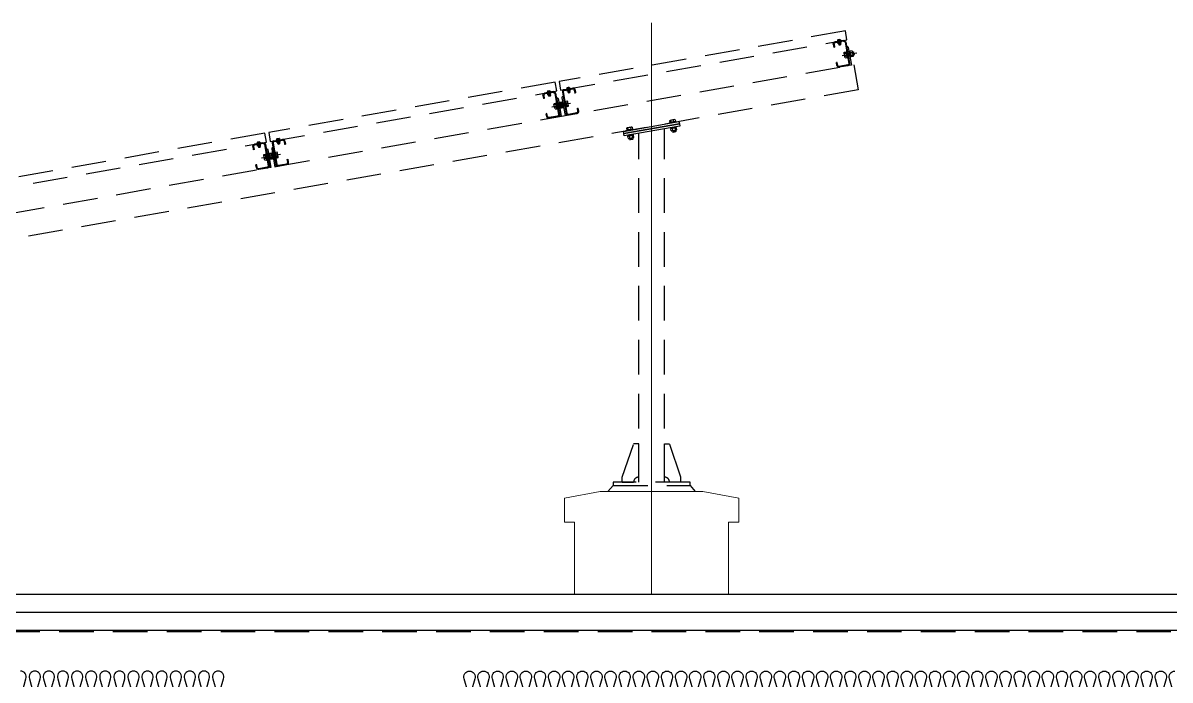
# Model space of a CAD drawing. Header units: millimetres. Extents: x 19868 to 801382, y -4805 to 85279.
# Drawn here: x 331637 to 336110, y 80394 to 82955 of the extents above; entities that cross this region are included whole.
import ezdxf

# ---------------------------------------------------------------- set-up
doc = ezdxf.new("R2010")
doc.units = ezdxf.units.MM
doc.header["$LTSCALE"] = 250
doc.linetypes.add('CENTER', pattern=[50.8, 31.75, -6.35, 6.35, -6.35])
doc.linetypes.add('HID', pattern=[2.8, 1.8, -1])
doc.layers.add('A-ELE-9', color=9, linetype='Continuous', lineweight=5)
doc.layers.add('CEN', color=1, linetype='Continuous', lineweight=9)
for name, color, linetype in [('A-FIN', 6, 'Continuous'), ('A-FIN-8', 8, 'Continuous'), ('A-HAT-WIREMESH', 9, 'g_mesh'), ('A-WP', 1, 'HID'), ('ISL', 251, 'Continuous'), ('S-ELE-5', 8, 'Continuous'), ('태양광', 7, 'Continuous'), ('태양광 모듈', 150, 'Continuous'), ('태양광구조물', 7, 'Continuous')]:
    doc.layers.add(name, color=color, linetype=linetype)
doc.styles.add('Gdim', font='')
doc.styles.get('Gdim').set_extended_font_data('Dotum')
doc.linetypes.add('g_mesh', pattern='A,10,-0.8,["X",Gdim,S=0.6,R=0,X=-0.15,Y=-0.3],-0.8', length=11.6)

# ---------------------------------------------------------------- blocks, each defined once
blk = doc.blocks.new('G$CE9AAA169')
at = {"color": 8}
for p, q in [((10.9, 18), (10, 17.1)), ((10, 6.9), (10, 17.1)), ((10, 6.9), (10.9, 6)), ((15.3, 18), (10.9, 18)), ((10.9, 6), (10.9, 18)), ((15.3, 6), (10.9, 6)), ((15.3, 3.8), (15.3, 20.2)), ((16.2, 23), (24.4, 23)), ((24.4, 17.5), (16.2, 17.5)), ((24.4, 6.5), (16.2, 6.5)), ((16.2, 1), (24.4, 1)), ((25.3, 3.8), (25.3, 20.2)), ((28.3, 12), (25.3, 13.7)), ((25.3, 12), (28.3, 10.3)), ((47.1, 23), (40, 23)), ((40, 1), (40, 23)), ((40, 17.5), (47.1, 17.5)), ((40, 6.5), (47.1, 6.5)), ((47.1, 1), (40, 1)), ((48, 3.8), (48, 20.2))]:
    blk.add_line(p, q, dxfattribs=at)
for points in [[(25.3, 1.3), (28.3, 1.3), (28.3, 22.8), (25.3, 22.8)], [(37.5, 0), (37.5, 24), (40, 24), (40, 0)]]:
    blk.add_lwpolyline(points, close=True, dxfattribs=at)
for centre, radius, start, end in [((20.1, 20.2), 4.82, 145.3301, 214.6699), ((33.3, 12), 18, 162.2591, 197.7409), ((20.1, 3.8), 4.82, 145.3301, 214.6699), ((20.5, 20.2), 4.82, 325.3301, 34.6699), ((7.3, 12), 18, 342.2591, 17.7409), ((20.5, 3.8), 4.82, 325.3301, 34.6699), ((43.2, 20.2), 4.82, 325.3301, 34.6699), ((30, 12), 18, 342.2591, 17.7409), ((43.2, 3.8), 4.82, 325.3301, 34.6699)]:
    blk.add_arc(centre, radius, start, end, dxfattribs=at)
at = {"layer": '태양광', "color": 1, "linetype": 'CENTER', "ltscale": 0.3}
blk.add_line((58, 12), (0, 12), dxfattribs=at)
blk = doc.blocks.new('G$C40D0023C')
at = {"color": 8}
for p, q in [((0, 10.1), (0, 1.4)), ((0.5, 11.5), (4.5, 11.5)), ((0.5, 8.7), (4.5, 8.7)), ((0.5, 2.9), (4.5, 2.9)), ((0.5, 0), (4.5, 0)), ((5, 10.1), (5, 1.4))]:
    blk.add_line(p, q, dxfattribs=at)
for centre, radius, start, end in [((2.4, 10.1), 2.43, 143.5307, 216.4693), ((9, 5.8), 9, 161.2917, 198.7083), ((2.4, 1.4), 2.43, 143.5307, 216.4693), ((2.6, 10.1), 2.43, 323.5307, 36.4693), ((-4, 5.8), 9, 341.2917, 18.7083), ((2.6, 1.4), 2.43, 323.5307, 36.4693)]:
    blk.add_arc(centre, radius, start, end, dxfattribs=at)
blk = doc.blocks.new('G$C8948AF4A')
at = {"color": 8}
for p, q in [((0, 12.2), (1.5, 12.2)), ((0, 0), (0, 12.2)), ((0, 7), (1.5, 6.1)), ((0, 6.1), (1.5, 5.2)), ((1.5, 0), (0, 0)), ((1.5, 12.2), (1.5, 0))]:
    blk.add_line(p, q, dxfattribs=at)
blk = doc.blocks.new('G$C516BF46D')
for name, p in [('G$C40D0023C', (0, 0.3)), ('G$C8948AF4A', (5, 0))]:
    blk.add_blockref(name, p)
blk = doc.blocks.new('G$C8DD5E604')
at = {"color": 1, "linetype": 'CENTER', "ltscale": 0.3}
blk.add_line((0, 6.1), (23, 6.1), dxfattribs=at)
at = {"color": 8}
for p, q in [((1.1, 8.6), (1.6, 9.1)), ((1.1, 8.6), (1.1, 3.6)), ((1.1, 8.6), (6.4, 8.6)), ((1.6, 3.1), (1.1, 3.6)), ((1.1, 3.6), (6.4, 3.6)), ((1.6, 3.1), (1.6, 9.1)), ((12.9, 9.1), (1.6, 9.1)), ((12.9, 3.1), (1.6, 3.1)), ((16.1, 0), (16.1, 12.2)), ((16.1, 12.2), (17.6, 12.2)), ((16.1, 7), (17.6, 6.1)), ((16.1, 6.1), (17.6, 5.2)), ((17.6, 0), (16.1, 0)), ((17.6, 12.2), (17.6, 0)), ((21.1, 11.9), (17.6, 11.9)), ((17.6, 11.9), (17.6, 0.3)), ((21.1, 9), (17.6, 9)), ((21.1, 3.2), (17.6, 3.2)), ((21.1, 0.3), (17.6, 0.3)), ((21.6, 10.4), (21.6, 1.8))]:
    blk.add_line(p, q, dxfattribs=at)
for centre, radius, start, end in [((19.2, 10.4), 2.43, 323.5307, 36.4693), ((12.6, 6.1), 9, 341.2917, 18.7083), ((19.2, 1.8), 2.43, 323.5307, 36.4693)]:
    blk.add_arc(centre, radius, start, end, dxfattribs=at)
blk.add_blockref('G$C516BF46D', (6.4, 0), dxfattribs=at)
blk = doc.blocks.new('G$CC1AFC2AA')
at = {"color": 9, "ltscale": 0.1}
for p, q in [((34.3, 92), (34.3, 8)), ((37.5, 91.8), (37.5, 8)), ((42.3, 100), (76.3, 100)), ((42.5, 96.8), (76.1, 96.8)), ((81.1, 91.8), (81.1, 80)), ((84.3, 92), (84.3, 80)), ((34.3, 67), (34.3, 8)), ((81.1, 80), (84.3, 80)), ((42.3, 0), (76.3, 0)), ((42.5, 3.2), (76.1, 3.2)), ((81.1, 8.2), (81.1, 20)), ((81.1, 20), (84.3, 20)), ((84.3, 8), (84.3, 20))]:
    blk.add_line(p, q, dxfattribs=at)
at = {"color": 9}
for p, q in [((28.3, 70), (28.3, 0)), ((34.3, 75), (33.3, 75)), ((34.3, 75), (34.3, 0)), ((34.3, 75), (34.3, 0)), ((28.3, 0), (34.3, 0))]:
    blk.add_line(p, q, dxfattribs=at)
at = {"color": 9, "ltscale": 0.1}
for centre, radius, start, end in [((42.3, 92), 8, 90, 180), ((42.5, 91.8), 5, 90, 180), ((76.1, 91.8), 5, 0, 90), ((76.3, 92), 8, 0, 90), ((42.3, 8), 8, 180, 270), ((42.5, 8.2), 5, 180, 270), ((76.1, 8.2), 5, 270, 0), ((76.3, 8), 8, 270, 0)]:
    blk.add_arc(centre, radius, start, end, dxfattribs=at)
at = {"color": 9}
blk.add_arc((33.3, 70), 5, 90, 180, dxfattribs=at)
at = {"layer": '태양광', "color": 9, "rotation": 90}
blk.add_blockref('G$C8DD5E604', (65.4, 83.9), dxfattribs=at)
at = {"layer": '태양광', "color": 9}
blk.add_blockref('G$CE9AAA169', (0, 31), dxfattribs=at)
blk = doc.blocks.new('G$CB3066EF5')
at = {"layer": '태양광', "color": 8}
for p, q in [((0.9, 18), (0, 17.1)), ((0, 6.9), (0, 17.1)), ((0, 6.9), (0.9, 6)), ((6.5, 18), (0.9, 18)), ((0.9, 6), (0.9, 18)), ((6.5, 6), (0.9, 6)), ((6.5, 3.8), (6.5, 20.2)), ((7.4, 23), (15.6, 23)), ((15.6, 17.5), (7.4, 17.5)), ((15.6, 6.5), (7.4, 6.5)), ((7.4, 1), (15.6, 1)), ((16.5, 3.8), (16.5, 20.2)), ((19.5, 12), (16.5, 13.7)), ((16.5, 12), (19.5, 10.3)), ((47.1, 23), (40, 23)), ((40, 1), (40, 23)), ((40, 17.5), (47.1, 17.5)), ((40, 6.5), (47.1, 6.5)), ((47.1, 1), (40, 1)), ((48, 3.8), (48, 20.2))]:
    blk.add_line(p, q, dxfattribs=at)
for points in [[(16.5, 1.2), (19.5, 1.2), (19.5, 22.8), (16.5, 22.8)], [(37.5, 0), (37.5, 24), (40, 24), (40, 0)]]:
    blk.add_lwpolyline(points, close=True, dxfattribs=at)
for centre, radius, start, end in [((11.3, 20.2), 4.82, 145.3301, 214.6699), ((24.5, 12), 18, 162.2591, 197.7409), ((11.3, 3.8), 4.82, 145.3301, 214.6699), ((11.7, 20.2), 4.82, 325.3301, 34.6699), ((-1.5, 12), 18, 342.2591, 17.7409), ((11.7, 3.8), 4.82, 325.3301, 34.6699), ((43.2, 20.2), 4.82, 325.3301, 34.6699), ((30, 12), 18, 342.2591, 17.7409), ((43.2, 3.8), 4.82, 325.3301, 34.6699)]:
    blk.add_arc(centre, radius, start, end, dxfattribs=at)
blk = doc.blocks.new('G$CB85E6AD0')
at = {"color": 9}
for points in [[(0, 37.5), (220, 37.5), (220, 28.5), (0, 28.5)], [(0, 28.5), (220, 28.5), (220, 19.5), (0, 19.5)]]:
    blk.add_lwpolyline(points, close=True, dxfattribs=at)
at = {"rotation": 90}
for p in [(37, 0), (207, 0)]:
    blk.add_blockref('G$CB3066EF5', p, dxfattribs=at)
blk = doc.blocks.new('A$C021209db')
at = {"layer": 'A-ELE-9', "linetype": 'Continuous', "ltscale": 0.3}
blk.add_lwpolyline([(4882, 0), (4882, 280), (4842, 280), (4842, 374.3), (4982, 400), (5382, 400), (5522, 374.3), (5522, 280), (5482, 280), (5482, 0)], dxfattribs=at)
at = {"layer": 'CEN'}
blk.add_line((5182, 2226.3), (5182, 0), dxfattribs=at)
at = {"layer": 'S-ELE-5', "linetype": 'HID', "ltscale": 0.3}
for p, q in [((5132, 436), (5132, 1796.1)), ((5232, 436), (5232, 1813.7)), ((5067.5, 456), (5112, 586)), ((5132, 586), (5112, 586)), ((5132, 456), (5132, 586)), ((5232, 456), (5232, 586)), ((5232, 586), (5252, 586)), ((5296.5, 456), (5252, 586)), ((5067.5, 436), (5067.5, 456)), ((5296.5, 436), (5296.5, 456)), ((5032, 424), (5012, 400)), ((5067.5, 436), (5112, 436)), ((5296.5, 436), (5252, 436)), ((5332, 424), (5352, 400))]:
    blk.add_line(p, q, dxfattribs=at)
blk.add_lwpolyline([(5032, 436), (5032, 424), (5332, 424), (5332, 436)], close=True, dxfattribs=at)
for centre, start, end in [((5132, 436), 90, 180), ((5232, 436), 0, 90)]:
    blk.add_arc(centre, 20, start, end, dxfattribs=at)
at = {"layer": '태양광 모듈', "linetype": 'HID', "ltscale": 0.3}
for points in [[(4827.1, 1963.7), (5943.8, 2160.5), (5937.7, 2195), (4821, 1998.2)], [(3695.5, 1764.3), (4812.3, 1961.1), (4806.2, 1995.6), (3689.4, 1798.8)], [(2563.9, 1564.9), (3680.7, 1761.7), (3674.6, 1796.2), (2557.8, 1599.4)]]:
    blk.add_lwpolyline(points, close=True, dxfattribs=at)
at = {"layer": '태양광구조물', "color": 9, "linetype": 'HID', "ltscale": 0.3}
blk.add_lwpolyline([(1440.4, 1265.4), (5970.5, 2063.7), (5987.8, 1965.2), (1457.7, 1166.9)], close=True, dxfattribs=at)
at = {"layer": '태양광구조물', "linetype": 'HID', "ltscale": 0.3, "xscale": -1, "rotation": 9.99405925783729}
for p in [(5989, 2067), (4857.5, 1867.6), (3725.9, 1668.2)]:
    blk.add_blockref('G$CC1AFC2AA', p, dxfattribs=at)
at = {"layer": '태양광구조물', "linetype": 'HID', "ltscale": 0.3}
for name, p, rotation in [('G$CC1AFC2AA', (4816.5, 1860.4), 9.994059257837389), ('G$CB85E6AD0', (5078.6, 1766.9), 9.994059257831294), ('G$CC1AFC2AA', (3685, 1660.9), 9.994059257837389)]:
    blk.add_blockref(name, p, dxfattribs=dict(at, rotation=rotation))

msp = doc.modelspace()

# ---------------------------------------------------------------- linework, layer by layer
at = {"layer": 'A-FIN'}
msp.add_line((328906.2, 80728.9), (343170.2, 80728.9), dxfattribs=at)
at = {"layer": 'A-FIN-8'}
msp.add_line((343670, 80586.9), (328406.4, 80586.9), dxfattribs=at)
at = {"layer": 'A-HAT-WIREMESH', "ltscale": 0.6}
msp.add_line((343680.2, 80657.9), (328396.2, 80657.9), dxfattribs=at)
at = {"layer": 'A-WP', "ltscale": 0.3}
msp.add_line((343673.1, 80581.9), (328403.4, 80581.9), dxfattribs=at)
at = {"layer": 'ISL', "elevation": 0}
for points in [[(331635.1, 80348.7), (331648.8, 80399.1, 0.524856), (331628.2, 80428.9, 0.524856)], [(331690.1, 80348.7), (331703.8, 80399.1, 0.524856), (331683.2, 80428.9, 0.524856), (331662.6, 80399.1), (331676.3, 80348.7, -1.449198)], [(331745.1, 80348.7), (331758.8, 80399.1, 0.524856), (331738.2, 80428.9, 0.524856), (331717.6, 80399.1), (331731.3, 80348.7, -1.449198)], [(331800.1, 80348.7), (331813.8, 80399.1, 0.524856), (331793.2, 80428.9, 0.524856), (331772.6, 80399.1), (331786.3, 80348.7, -1.449198)], [(331855.1, 80348.7), (331868.8, 80399.1, 0.524856), (331848.2, 80428.9, 0.524856), (331827.6, 80399.1), (331841.3, 80348.7, -1.449198)], [(331910.1, 80348.7), (331923.8, 80399.1, 0.524856), (331903.2, 80428.9, 0.524856), (331882.6, 80399.1), (331896.3, 80348.7, -1.449198)], [(331965.1, 80348.7), (331978.8, 80399.1, 0.524856), (331958.2, 80428.9, 0.524856), (331937.6, 80399.1), (331951.3, 80348.7, -1.449198)], [(332020.1, 80348.7), (332033.8, 80399.1, 0.524856), (332013.2, 80428.9, 0.524856), (331992.6, 80399.1), (332006.3, 80348.7, -1.449198)], [(332075.1, 80348.7), (332088.8, 80399.1, 0.524856), (332068.2, 80428.9, 0.524856), (332047.6, 80399.1), (332061.3, 80348.7, -1.449198)], [(332130.1, 80348.7), (332143.8, 80399.1, 0.524856), (332123.2, 80428.9, 0.524856), (332102.6, 80399.1), (332116.3, 80348.7, -1.449198)], [(332185.1, 80348.7), (332198.8, 80399.1, 0.524856), (332178.2, 80428.9, 0.524856), (332157.6, 80399.1), (332171.3, 80348.7, -1.449198)], [(332240.1, 80348.7), (332253.8, 80399.1, 0.524856), (332233.2, 80428.9, 0.524856), (332212.6, 80399.1), (332226.3, 80348.7, -1.449198)], [(332295.1, 80348.7), (332308.8, 80399.1, 0.524856), (332288.2, 80428.9, 0.524856), (332267.6, 80399.1), (332281.3, 80348.7, -1.449198)], [(332350.1, 80348.7), (332363.8, 80399.1, 0.524856), (332343.2, 80428.9, 0.524856), (332322.6, 80399.1), (332336.3, 80348.7, -1.449198)], [(332405.1, 80348.7), (332418.8, 80399.1, 0.524856), (332398.2, 80428.9, 0.524856), (332377.6, 80399.1), (332391.3, 80348.7, -1.449198)], [(333371.3, 80348.7), (333357.6, 80399.1, -0.524856), (333378.2, 80428.9, -0.524856), (333398.8, 80399.1), (333385.1, 80348.7, 1.449198)], [(333426.3, 80348.7), (333412.6, 80399.1, -0.524856), (333433.2, 80428.9, -0.524856), (333453.8, 80399.1), (333440.1, 80348.7, 1.449198)], [(333481.3, 80348.7), (333467.6, 80399.1, -0.524856), (333488.2, 80428.9, -0.524856), (333508.8, 80399.1), (333495.1, 80348.7, 1.449198)], [(333536.3, 80348.7), (333522.6, 80399.1, -0.524856), (333543.2, 80428.9, -0.524856), (333563.8, 80399.1), (333550.1, 80348.7, 1.449198)], [(333591.3, 80348.7), (333577.6, 80399.1, -0.524856), (333598.2, 80428.9, -0.524856), (333618.8, 80399.1), (333605.1, 80348.7, 1.449198)], [(333646.3, 80348.7), (333632.6, 80399.1, -0.524856), (333653.2, 80428.9, -0.524856), (333673.8, 80399.1), (333660.1, 80348.7, 1.449198)], [(333701.3, 80348.7), (333687.6, 80399.1, -0.524856), (333708.2, 80428.9, -0.524856), (333728.8, 80399.1), (333715.1, 80348.7, 1.449198)], [(333756.3, 80348.7), (333742.6, 80399.1, -0.524856), (333763.2, 80428.9, -0.524856), (333783.8, 80399.1), (333770.1, 80348.7, 1.449198)], [(333811.3, 80348.7), (333797.6, 80399.1, -0.524856), (333818.2, 80428.9, -0.524856), (333838.8, 80399.1), (333825.1, 80348.7, 1.449198)], [(333866.3, 80348.7), (333852.6, 80399.1, -0.524856), (333873.2, 80428.9, -0.524856), (333893.8, 80399.1), (333880.1, 80348.7, 1.449198)], [(333921.3, 80348.7), (333907.6, 80399.1, -0.524856), (333928.2, 80428.9, -0.524856), (333948.8, 80399.1), (333935.1, 80348.7, 1.449198)], [(333976.3, 80348.7), (333962.6, 80399.1, -0.524856), (333983.2, 80428.9, -0.524856), (334003.8, 80399.1), (333990.1, 80348.7, 1.449198)], [(334031.3, 80348.7), (334017.6, 80399.1, -0.524856), (334038.2, 80428.9, -0.524856), (334058.8, 80399.1), (334045.1, 80348.7, 1.449198)], [(334086.3, 80348.7), (334072.6, 80399.1, -0.524856), (334093.2, 80428.9, -0.524856), (334113.8, 80399.1), (334100.1, 80348.7, 1.449198)], [(334141.3, 80348.7), (334127.6, 80399.1, -0.524856), (334148.2, 80428.9, -0.524856), (334168.8, 80399.1), (334155.1, 80348.7, 1.449198)], [(334196.3, 80348.7), (334182.6, 80399.1, -0.524856), (334203.2, 80428.9, -0.524856), (334223.8, 80399.1), (334210.1, 80348.7, 1.449198)], [(334251.3, 80348.7), (334237.6, 80399.1, -0.524856), (334258.2, 80428.9, -0.524856), (334278.8, 80399.1), (334265.1, 80348.7, 1.449198)], [(334306.3, 80348.7), (334292.6, 80399.1, -0.524856), (334313.2, 80428.9, -0.524856), (334333.8, 80399.1), (334320.1, 80348.7, 1.449198)], [(334361.3, 80348.7), (334347.6, 80399.1, -0.524856), (334368.2, 80428.9, -0.524856), (334388.8, 80399.1), (334375.1, 80348.7, 1.449198)], [(334416.3, 80348.7), (334402.6, 80399.1, -0.524856), (334423.2, 80428.9, -0.524856), (334443.8, 80399.1), (334430.1, 80348.7, 1.449198)], [(334471.3, 80348.7), (334457.6, 80399.1, -0.524856), (334478.2, 80428.9, -0.524856), (334498.8, 80399.1), (334485.1, 80348.7, 1.449198)], [(334526.3, 80348.7), (334512.6, 80399.1, -0.524856), (334533.2, 80428.9, -0.524856), (334553.8, 80399.1), (334540.1, 80348.7, 1.449198)], [(334581.3, 80348.7), (334567.6, 80399.1, -0.524856), (334588.2, 80428.9, -0.524856), (334608.8, 80399.1), (334595.1, 80348.7, 1.449198)], [(334636.3, 80348.7), (334622.6, 80399.1, -0.524856), (334643.2, 80428.9, -0.524856), (334663.8, 80399.1), (334650.1, 80348.7, 1.449198)], [(334691.3, 80348.7), (334677.6, 80399.1, -0.524856), (334698.2, 80428.9, -0.524856), (334718.8, 80399.1), (334705.1, 80348.7, 1.449198)], [(334746.3, 80348.7), (334732.6, 80399.1, -0.524856), (334753.2, 80428.9, -0.524856), (334773.8, 80399.1), (334760.1, 80348.7, 1.449198)], [(334801.3, 80348.7), (334787.6, 80399.1, -0.524856), (334808.2, 80428.9, -0.524856), (334828.8, 80399.1), (334815.1, 80348.7, 1.449198)], [(334856.3, 80348.7), (334842.6, 80399.1, -0.524856), (334863.2, 80428.9, -0.524856), (334883.8, 80399.1), (334870.1, 80348.7, 1.449198)], [(334911.3, 80348.7), (334897.6, 80399.1, -0.524856), (334918.2, 80428.9, -0.524856), (334938.8, 80399.1), (334925.1, 80348.7, 1.449198)], [(334966.3, 80348.7), (334952.6, 80399.1, -0.524856), (334973.2, 80428.9, -0.524856), (334993.8, 80399.1), (334980.1, 80348.7, 1.449198)], [(335021.3, 80348.7), (335007.6, 80399.1, -0.524856), (335028.2, 80428.9, -0.524856), (335048.8, 80399.1), (335035.1, 80348.7, 1.449198)], [(335076.3, 80348.7), (335062.6, 80399.1, -0.524856), (335083.2, 80428.9, -0.524856), (335103.8, 80399.1), (335090.1, 80348.7, 1.449198)], [(335131.3, 80348.7), (335117.6, 80399.1, -0.524856), (335138.2, 80428.9, -0.524856), (335158.8, 80399.1), (335145.1, 80348.7, 1.449198)], [(335186.3, 80348.7), (335172.6, 80399.1, -0.524856), (335193.2, 80428.9, -0.524856), (335213.8, 80399.1), (335200.1, 80348.7, 1.449198)], [(335241.3, 80348.7), (335227.6, 80399.1, -0.524856), (335248.2, 80428.9, -0.524856), (335268.8, 80399.1), (335255.1, 80348.7, 1.449198)], [(335296.3, 80348.7), (335282.6, 80399.1, -0.524856), (335303.2, 80428.9, -0.524856), (335323.8, 80399.1), (335310.1, 80348.7, 1.449198)], [(335351.3, 80348.7), (335337.6, 80399.1, -0.524856), (335358.2, 80428.9, -0.524856), (335378.8, 80399.1), (335365.1, 80348.7, 1.449198)], [(335406.3, 80348.7), (335392.6, 80399.1, -0.524856), (335413.2, 80428.9, -0.524856), (335433.8, 80399.1), (335420.1, 80348.7, 1.449198)], [(335461.3, 80348.7), (335447.6, 80399.1, -0.524856), (335468.2, 80428.9, -0.524856), (335488.8, 80399.1), (335475.1, 80348.7, 1.449198)], [(335516.3, 80348.7), (335502.6, 80399.1, -0.524856), (335523.2, 80428.9, -0.524856), (335543.8, 80399.1), (335530.1, 80348.7, 1.449198)], [(335571.3, 80348.7), (335557.6, 80399.1, -0.524856), (335578.2, 80428.9, -0.524856), (335598.8, 80399.1), (335585.1, 80348.7, 1.449198)], [(335626.3, 80348.7), (335612.6, 80399.1, -0.524856), (335633.2, 80428.9, -0.524856), (335653.8, 80399.1), (335640.1, 80348.7, 1.449198)], [(335681.3, 80348.7), (335667.6, 80399.1, -0.524856), (335688.2, 80428.9, -0.524856), (335708.8, 80399.1), (335695.1, 80348.7, 1.449198)], [(335736.3, 80348.7), (335722.6, 80399.1, -0.524856), (335743.2, 80428.9, -0.524856), (335763.8, 80399.1), (335750.1, 80348.7, 1.449198)], [(335791.3, 80348.7), (335777.6, 80399.1, -0.524856), (335798.2, 80428.9, -0.524856), (335818.8, 80399.1), (335805.1, 80348.7, 1.449198)], [(335846.3, 80348.7), (335832.6, 80399.1, -0.524856), (335853.2, 80428.9, -0.524856), (335873.8, 80399.1), (335860.1, 80348.7, 1.449198)], [(335901.3, 80348.7), (335887.6, 80399.1, -0.524856), (335908.2, 80428.9, -0.524856), (335928.8, 80399.1), (335915.1, 80348.7, 1.449198)], [(335956.3, 80348.7), (335942.6, 80399.1, -0.524856), (335963.2, 80428.9, -0.524856), (335983.8, 80399.1), (335970.1, 80348.7, 1.449198)], [(336011.3, 80348.7), (335997.6, 80399.1, -0.524856), (336018.2, 80428.9, -0.524856), (336038.8, 80399.1), (336025.1, 80348.7, 1.449198)], [(336066.3, 80348.7), (336052.6, 80399.1, -0.524856), (336073.2, 80428.9, -0.524856), (336093.8, 80399.1), (336080.1, 80348.7, 1.449198)], [(336121.3, 80348.7), (336107.6, 80399.1, -0.524856), (336128.2, 80428.9, -0.524856)]]:
    msp.add_lwpolyline(points, format="xyb", dxfattribs=at)

# ---------------------------------------------------------------- block references
at = {"layer": '태양광구조물'}
msp.add_blockref('A$C021209db', (328906.2, 80728.9), dxfattribs=at)

doc.saveas('drawing.dxf')
